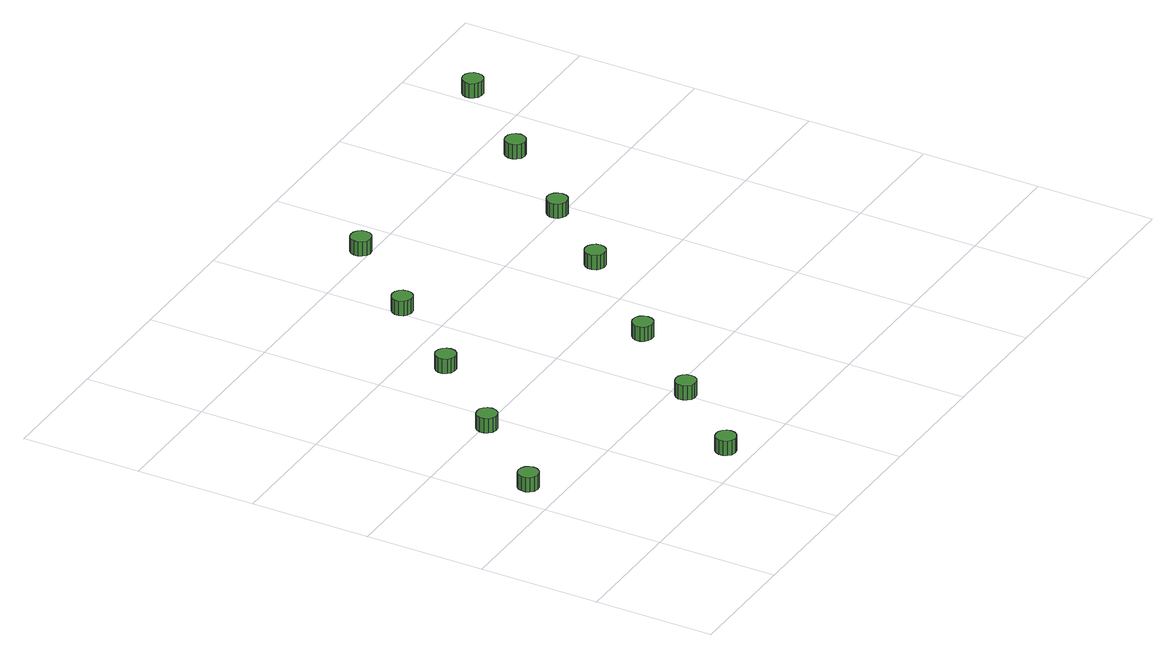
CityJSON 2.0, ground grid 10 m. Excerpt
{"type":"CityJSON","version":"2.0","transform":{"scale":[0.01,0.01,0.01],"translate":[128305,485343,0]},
"CityObjects":{
"tree1":{"type":"SolitaryVegetationObject","attributes":{"function":"something"},"geometry":[{"type":"MultiSurface","lod":"1","boundaries":[[[0,1,2,3,4,5,6,7,8,9,10,11,12,13,14]],[[15,16,17,18,19,20,21,22,23,24,25,26,27,28,29]],[[0,29,28,1]],[[1,28,27,2]],[[2,27,26,3]],[[3,26,25,4]],[[4,25,24,5]],[[5,24,23,6]],[[6,23,22,7]],[[7,22,21,8]],[[8,21,20,9]],[[9,20,19,10]],[[10,19,18,11]],[[11,18,17,12]],[[12,17,16,13]],[[13,16,15,14]],[[14,15,29,0]]]}]},
"tree2":{"type":"SolitaryVegetationObject","attributes":{"function":"something"},"geometry":[{"type":"MultiSurface","lod":"1","boundaries":[[[30,31,32,33,34,35,36,37,38,39,40,41,42,43,44]],[[45,46,47,48,49,50,51,52,53,54,55,56,57,58,59]],[[30,59,58,31]],[[31,58,57,32]],[[32,57,56,33]],[[33,56,55,34]],[[34,55,54,35]],[[35,54,53,36]],[[36,53,52,37]],[[37,52,51,38]],[[38,51,50,39]],[[39,50,49,40]],[[40,49,48,41]],[[41,48,47,42]],[[42,47,46,43]],[[43,46,45,44]],[[44,45,59,30]]]}]},
"tree3":{"type":"SolitaryVegetationObject","attributes":{"function":"something"},"geometry":[{"type":"MultiSurface","lod":"1","boundaries":[[[60,61,62,63,64,65,66,67,68,69,70,71,72,73,74]],[[75,76,77,78,79,80,81,82,83,84,85,86,87,88,89]],[[60,89,88,61]],[[61,88,87,62]],[[62,87,86,63]],[[63,86,85,64]],[[64,85,84,65]],[[65,84,83,66]],[[66,83,82,67]],[[67,82,81,68]],[[68,81,80,69]],[[69,80,79,70]],[[70,79,78,71]],[[71,78,77,72]],[[72,77,76,73]],[[73,76,75,74]],[[74,75,89,60]]]}]},
"tree4":{"type":"SolitaryVegetationObject","attributes":{"function":"something"},"geometry":[{"type":"MultiSurface","lod":"1","boundaries":[[[90,91,92,93,94,95,96,97,98,99,100,101,102,103,104]],[[105,106,107,108,109,110,111,112,113,114,115,116,117,118,119]],[[90,119,118,91]],[[91,118,117,92]],[[92,117,116,93]],[[93,116,115,94]],[[94,115,114,95]],[[95,114,113,96]],[[96,113,112,97]],[[97,112,111,98]],[[98,111,110,99]],[[99,110,109,100]],[[100,109,108,101]],[[101,108,107,102]],[[102,107,106,103]],[[103,106,105,104]],[[104,105,119,90]]]}]},
"tree5":{"type":"SolitaryVegetationObject","attributes":{"function":"something"},"geometry":[{"type":"MultiSurface","lod":"1","boundaries":[[[120,121,122,123,124,125,126,127,128,129,130,131,132,133,134]],[[135,136,137,138,139,140,141,142,143,144,145,146,147,148,149]],[[120,149,148,121]],[[121,148,147,122]],[[122,147,146,123]],[[123,146,145,124]],[[124,145,144,125]],[[125,144,143,126]],[[126,143,142,127]],[[127,142,141,128]],[[128,141,140,129]],[[129,140,139,130]],[[130,139,138,131]],[[131,138,137,132]],[[132,137,136,133]],[[133,136,135,134]],[[134,135,149,120]]]}]},
"tree6":{"type":"SolitaryVegetationObject","attributes":{"function":"something"},"geometry":[{"type":"MultiSurface","lod":"1","boundaries":[[[150,151,152,153,154,155,156,157,158,159,160,161,162,163,164]],[[165,166,167,168,169,170,171,172,173,174,175,176,177,178,179]],[[150,179,178,151]],[[151,178,177,152]],[[152,177,176,153]],[[153,176,175,154]],[[154,175,174,155]],[[155,174,173,156]],[[156,173,172,157]],[[157,172,171,158]],[[158,171,170,159]],[[159,170,169,160]],[[160,169,168,161]],[[161,168,167,162]],[[162,167,166,163]],[[163,166,165,164]],[[164,165,179,150]]]}]},
"tree7":{"type":"SolitaryVegetationObject","attributes":{"function":"something"},"geometry":[{"type":"MultiSurface","lod":"1","boundaries":[[[180,181,182,183,184,185,186,187,188,189,190,191,192,193,194]],[[195,196,197,198,199,200,201,202,203,204,205,206,207,208,209]],[[180,209,208,181]],[[181,208,207,182]],[[182,207,206,183]],[[183,206,205,184]],[[184,205,204,185]],[[185,204,203,186]],[[186,203,202,187]],[[187,202,201,188]],[[188,201,200,189]],[[189,200,199,190]],[[190,199,198,191]],[[191,198,197,192]],[[192,197,196,193]],[[193,196,195,194]],[[194,195,209,180]]]}]},
"tree8":{"type":"SolitaryVegetationObject","attributes":{"function":"something"},"geometry":[{"type":"MultiSurface","lod":"1","boundaries":[[[210,211,212,213,214,215,216,217,218,219,220,221,222,223,224]],[[225,226,227,228,229,230,231,232,233,234,235,236,237,238,239]],[[210,239,238,211]],[[211,238,237,212]],[[212,237,236,213]],[[213,236,235,214]],[[214,235,234,215]],[[215,234,233,216]],[[216,233,232,217]],[[217,232,231,218]],[[218,231,230,219]],[[219,230,229,220]],[[220,229,228,221]],[[221,228,227,222]],[[222,227,226,223]],[[223,226,225,224]],[[224,225,239,210]]]}]},
"tree9":{"type":"SolitaryVegetationObject","attributes":{"function":"something"},"geometry":[{"type":"MultiSurface","lod":"1","boundaries":[[[240,241,242,243,244,245,246,247,248,249,250,251,252,253,254]],[[255,256,257,258,259,260,261,262,263,264,265,266,267,268,269]],[[240,269,268,241]],[[241,268,267,242]],[[242,267,266,243]],[[243,266,265,244]],[[244,265,264,245]],[[245,264,263,246]],[[246,263,262,247]],[[247,262,261,248]],[[248,261,260,249]],[[249,260,259,250]],[[250,259,258,251]],[[251,258,257,252]],[[252,257,256,253]],[[253,256,255,254]],[[254,255,269,240]]]}]},
"tree10":{"type":"SolitaryVegetationObject","attributes":{"function":"something"},"geometry":[{"type":"MultiSurface","lod":"1","boundaries":[[[270,271,272,273,274,275,276,277,278,279,280,281,282,283,284]],[[285,286,287,288,289,290,291,292,293,294,295,296,297,298,299]],[[270,299,298,271]],[[271,298,297,272]],[[272,297,296,273]],[[273,296,295,274]],[[274,295,294,275]],[[275,294,293,276]],[[276,293,292,277]],[[277,292,291,278]],[[278,291,290,279]],[[279,290,289,280]],[[280,289,288,281]],[[281,288,287,282]],[[282,287,286,283]],[[283,286,285,284]],[[284,285,299,270]]]}]},
"tree11":{"type":"SolitaryVegetationObject","attributes":{"function":"something"},"geometry":[{"type":"MultiSurface","lod":"1","boundaries":[[[300,301,302,303,304,305,306,307,308,309,310,311,312,313,314]],[[315,316,317,318,319,320,321,322,323,324,325,326,327,328,329]],[[300,329,328,301]],[[301,328,327,302]],[[302,327,326,303]],[[303,326,325,304]],[[304,325,324,305]],[[305,324,323,306]],[[306,323,322,307]],[[307,322,321,308]],[[308,321,320,309]],[[309,320,319,310]],[[310,319,318,311]],[[311,318,317,312]],[[312,317,316,313]],[[313,316,315,314]],[[314,315,329,300]]]}]},
"tree12":{"type":"SolitaryVegetationObject","attributes":{"function":"something"},"geometry":[{"type":"MultiSurface","lod":"1","boundaries":[[[330,331,332,333,334,335,336,337,338,339,340,341,342,343,344]],[[345,346,347,348,349,350,351,352,353,354,355,356,357,358,359]],[[330,359,358,331]],[[331,358,357,332]],[[332,357,356,333]],[[333,356,355,334]],[[334,355,354,335]],[[335,354,353,336]],[[336,353,352,337]],[[337,352,351,338]],[[338,351,350,339]],[[339,350,349,340]],[[340,349,348,341]],[[341,348,347,342]],[[342,347,346,343]],[[343,346,345,344]],[[344,345,359,330]]]}]}
},
"vertices":[
[255,1236,236],[248,1271,236],[227,1299,236],[196,1317,236],[161,1321,236],[127,1310,236],[101,1286,236],[87,1254,236],[87,1218,236],[101,1186,236],[127,1162,236],[161,1151,236],[196,1155,236],[227,1173,236],[248,1201,236],[248,1201,109],[227,1173,109],[196,1155,109],[161,1151,109],[127,1162,109],[101,1186,109],[87,1218,109],[87,1254,109],[101,1286,109],[127,1310,109],[161,1321,109],[196,1317,109],[227,1299,109],[248,1271,109],[255,1236,109],
[886,1945,221],[878,1979,221],[857,2008,221],[827,2026,221],[792,2029,221],[758,2018,221],[732,1995,221],[717,1962,221],[717,1927,221],[732,1895,221],[758,1871,221],[792,1860,221],[827,1864,221],[857,1882,221],[878,1910,221],[878,1910,94],[857,1882,94],[827,1864,94],[792,1860,94],[758,1871,94],[732,1895,94],[717,1927,94],[717,1962,94],[732,1995,94],[758,2018,94],[792,2029,94],[827,2026,94],[857,2008,94],[878,1979,94],[886,1945,94],
[1455,173,236],[1448,207,236],[1427,236,236],[1396,253,236],[1361,257,236],[1328,246,236],[1301,223,236],[1287,190,236],[1287,155,236],[1301,123,236],[1328,99,236],[1361,88,236],[1396,92,236],[1427,109,236],[1448,138,236],[1448,138,109],[1427,109,109],[1396,92,109],[1361,88,109],[1328,99,109],[1301,123,109],[1287,155,109],[1287,190,109],[1301,223,109],[1328,246,109],[1361,257,109],[1396,253,109],[1427,236,109],[1448,207,109],[1455,173,109],
[2045,848,221],[2037,883,221],[2017,911,221],[1986,929,221],[1951,933,221],[1917,922,221],[1891,898,221],[1876,866,221],[1876,830,221],[1891,798,221],[1917,774,221],[1951,764,221],[1986,767,221],[2017,785,221],[2037,814,221],[2037,814,94],[2017,785,94],[1986,767,94],[1951,764,94],[1917,774,94],[1891,798,94],[1876,830,94],[1876,866,94],[1891,898,94],[1917,922,94],[1951,933,94],[1986,929,94],[2017,911,94],[2037,883,94],[2045,848,94],
[1516,2653,211],[1509,2688,211],[1488,2717,211],[1457,2734,211],[1422,2738,211],[1389,2727,211],[1362,2703,211],[1348,2671,211],[1348,2636,211],[1362,2603,211],[1389,2580,211],[1422,2569,211],[1457,2573,211],[1488,2590,211],[1509,2619,211],[1509,2619,84],[1488,2590,84],[1457,2573,84],[1422,2569,84],[1389,2580,84],[1362,2603,84],[1348,2636,84],[1348,2671,84],[1362,2703,84],[1389,2727,84],[1422,2738,84],[1457,2734,84],[1488,2717,84],[1509,2688,84],[1516,2653,84],
[2648,1557,219],[2641,1592,219],[2620,1620,219],[2589,1638,219],[2554,1642,219],[2520,1631,219],[2494,1607,219],[2480,1575,219],[2480,1539,219],[2494,1507,219],[2520,1483,219],[2554,1472,219],[2589,1476,219],[2620,1494,219],[2641,1522,219],[2641,1522,92],[2620,1494,92],[2589,1476,92],[2554,1472,92],[2520,1483,92],[2494,1507,92],[2480,1539,92],[2480,1575,92],[2494,1607,92],[2520,1631,92],[2554,1642,92],[2589,1638,92],[2620,1620,92],[2641,1592,92],[2648,1557,92],
[2133,3373,191],[2126,3408,191],[2105,3437,191],[2074,3454,191],[2039,3458,191],[2006,3447,191],[1979,3423,191],[1965,3391,191],[1965,3356,191],[1979,3323,191],[2006,3300,191],[2039,3289,191],[2074,3292,191],[2105,3310,191],[2126,3339,191],[2126,3339,64],[2105,3310,64],[2074,3292,64],[2039,3289,64],[2006,3300,64],[1979,3323,64],[1965,3356,64],[1965,3391,64],[1979,3423,64],[2006,3447,64],[2039,3458,64],[2074,3454,64],[2105,3437,64],[2126,3408,64],[2133,3373,64],
[2764,4082,181],[2757,4117,181],[2736,4145,181],[2705,4163,181],[2670,4167,181],[2636,4156,181],[2610,4132,181],[2596,4100,181],[2596,4064,181],[2610,4032,181],[2636,4008,181],[2670,3997,181],[2705,4001,181],[2736,4019,181],[2757,4047,181],[2757,4047,54],[2736,4019,54],[2705,4001,54],[2670,3997,54],[2636,4008,54],[2610,4032,54],[2596,4064,54],[2596,4100,54],[2610,4132,54],[2636,4156,54],[2670,4167,54],[2705,4163,54],[2736,4145,54],[2757,4117,54],[2764,4082,54],
[3422,2398,203],[3415,2433,203],[3394,2462,203],[3364,2479,203],[3328,2483,203],[3295,2472,203],[3269,2448,203],[3254,2416,203],[3254,2381,203],[3269,2348,203],[3295,2325,203],[3328,2314,203],[3364,2318,203],[3394,2335,203],[3415,2364,203],[3415,2364,76],[3394,2335,76],[3364,2318,76],[3328,2314,76],[3295,2325,76],[3269,2348,76],[3254,2381,76],[3254,2416,76],[3269,2448,76],[3295,2472,76],[3328,2483,76],[3364,2479,76],[3394,2462,76],[3415,2433,76],[3422,2398,76],
[3964,3030,190],[3957,3064,190],[3936,3093,190],[3905,3111,190],[3870,3114,190],[3836,3103,190],[3810,3080,190],[3796,3047,190],[3796,3012,190],[3810,2980,190],[3836,2956,190],[3870,2945,190],[3905,2949,190],[3936,2966,190],[3957,2995,190],[3957,2995,63],[3936,2966,63],[3905,2949,63],[3870,2945,63],[3836,2956,63],[3810,2980,63],[3796,3012,63],[3796,3047,63],[3810,3080,63],[3836,3103,63],[3870,3114,63],[3905,3111,63],[3936,3093,63],[3957,3064,63],[3964,3030,63],
[4588,3738,182],[4580,3773,182],[4560,3802,182],[4529,3819,182],[4494,3823,182],[4460,3812,182],[4434,3788,182],[4420,3756,182],[4420,3721,182],[4434,3688,182],[4460,3665,182],[4494,3654,182],[4529,3658,182],[4560,3675,182],[4580,3704,182],[4580,3704,55],[4560,3675,55],[4529,3658,55],[4494,3654,55],[4460,3665,55],[4434,3688,55],[4420,3721,55],[4420,3756,55],[4434,3788,55],[4460,3812,55],[4494,3823,55],[4529,3819,55],[4560,3802,55],[4580,3773,55],[4588,3738,55],
[5218,4458,182],[5211,4493,182],[5190,4521,182],[5160,4539,182],[5125,4543,182],[5091,4532,182],[5065,4508,182],[5050,4476,182],[5050,4441,182],[5065,4408,182],[5091,4385,182],[5125,4374,182],[5160,4377,182],[5190,4395,182],[5211,4424,182],[5211,4424,55],[5190,4395,55],[5160,4377,55],[5125,4374,55],[5091,4385,55],[5065,4408,55],[5050,4441,55],[5050,4476,55],[5065,4508,55],[5091,4532,55],[5125,4543,55],[5160,4539,55],[5190,4521,55],[5211,4493,55],[5218,4458,55]
]}
